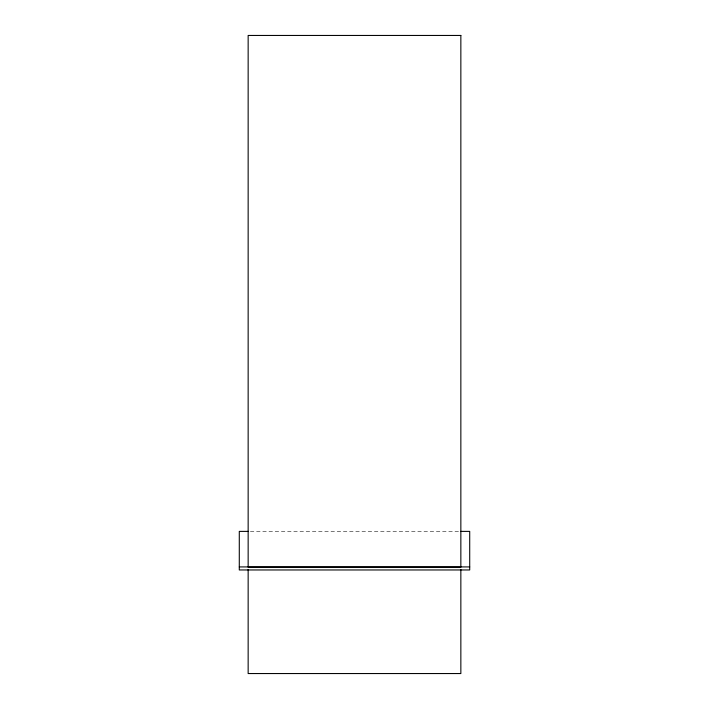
<?xml version="1.0" encoding="UTF-8"?>
<svg xmlns="http://www.w3.org/2000/svg" width="709" height="709" viewBox="0 0 709 709"><rect width="100%" height="100%" fill="white"/><g stroke="black" fill="none" stroke-linecap="round" stroke-linejoin="round"><path stroke-width="0.53" stroke-dasharray="3.54 2.66" d="M250.366 531.387L459.742 531.387"/><path stroke-width="1.06" d="M248.15 531.387L239.287 531.387L239.287 569.965L469.712 569.965L469.712 531.387L460.85 531.387M239.287 566.925L469.712 566.925M460.85 569.416L460.85 673.55L248.15 673.55L248.15 569.416M460.85 35.45L248.15 35.45L248.15 567.2L460.85 567.2L460.85 35.45"/></g></svg>
